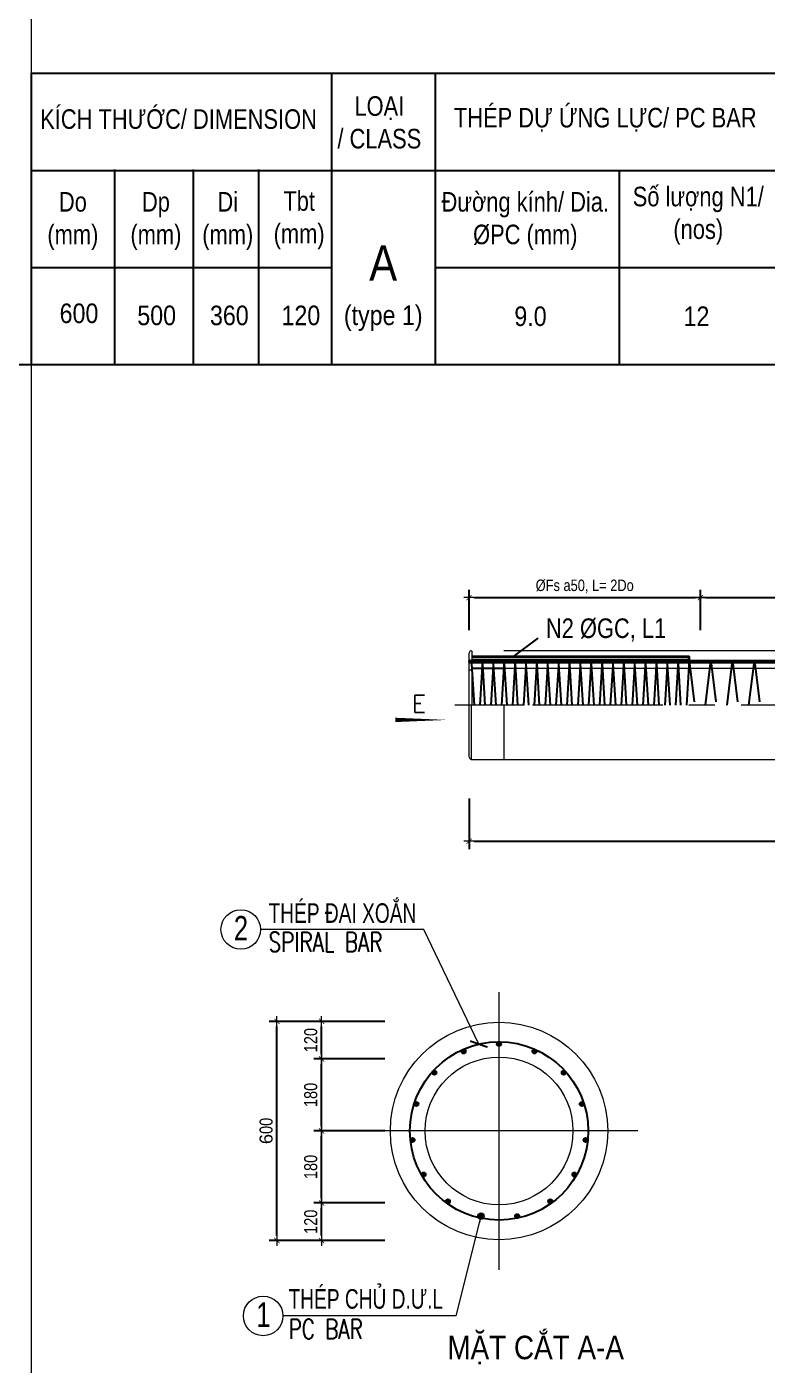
# Model space of a CAD drawing. Header units: millimetres. Extents: x -2123450 to -961021, y -260876 to 649159.
# Drawn here: x -1466968 to -1452777, y -4238 to 21407 of the extents above; entities that cross this region are included whole.
import ezdxf
from ezdxf.enums import TextEntityAlignment as Align

# ---------------------------------------------------------------- set-up
doc = ezdxf.new("R2010")
doc.units = ezdxf.units.MM
doc.header["$LTSCALE"] = 1000
doc.header["$MEASUREMENT"] = 0
doc.header["$PDMODE"] = 66
for name, pattern in [('CENTER2', [1.125, 0.75, -0.125, 0.125, -0.125]), ('CENTERX2', [4, 2.5, -0.5, 0.5, -0.5]), ('HIDDEN2', [4.7625, 3.175, -1.5875])]:
    doc.linetypes.add(name, pattern=pattern)
doc.layers.get('0').update_dxf_attribs({"linetype": 'CONTINUOUS'})
doc.layers.get('DEFPOINTS').update_dxf_attribs({"linetype": 'CONTINUOUS'})
for name, color, linetype, lineweight in [('1.NET BAO-F', 3, 'CONTINUOUS', 20), ('4.DIM-F', 1, 'CONTINUOUS', 15), ('NDC_S_AXIS', 5, 'CENTER2', 15), ('NDC_S_CONTINUOUS', 3, 'CONTINUOUS', 20), ('NDC_S_DIM', 1, 'CONTINUOUS', 9), ('NDC_S_ENG TEXT', 2, 'CONTINUOUS', 9), ('NDC_S_HATCH MATERIAL', 8, 'CONTINUOUS', 13), ('NDC_S_REBAR', 4, 'CONTINUOUS', 35), ('NDC_S_REBAR NO.', 7, 'CONTINUOUS', 20), ('NDC_S_REBAR SECTION', 6, 'CONTINUOUS', 25), ('NDC_S_STIRRUP', 2, 'CONTINUOUS', 25), ('NDC_S_VN TEXT', 7, 'CONTINUOUS', 9), ('netmanh', 6, 'CONTINUOUS', 15), ('Thep', 1, 'CONTINUOUS', 30)]:
    doc.layers.add(name, color=color, linetype=linetype, lineweight=lineweight)
doc.styles.add('Arial', font='arial.ttf')
doc.styles.add('NDC_ARIAL', font='arial.ttf', dxfattribs={"width": 0.8})
doc.styles.add('NDC_ROMANS', font='romans.shx', dxfattribs={"width": 0.8, "bigfont": 'vns.shx'})
doc.styles.get("Standard").update_dxf_attribs({"font": 'romans.shx', "bigfont": 'vns.shx'})
doc.styles.add('Vnsimli', font='vnsimli.shx', dxfattribs={"width": 0.65})
doc.dimstyles.new('D1-1(SC25)', dxfattribs={"dimscale": 25, "dimtxt": 2, "dimasz": 1.5, "dimexe": 1.5, "dimexo": 0, "dimgap": 0.5, "dimtad": 1, "dimdec": 0, "dimzin": 0, "dimdsep": 46, "dimtxsty": 'Vnsimli', "dimblk": 'ARCHTICK', "dimcen": 1, "dimdle": 1.5, "dimclrd": 256, "dimclre": 256, "dimclrt": 2, "dimadec": 0, "dimazin": 0, "dimtfac": 1, "dimtdec": 0, "dimtix": 1, "dimtmove": 2, "dimatfit": 2, "dimldrblk": 'ARCHTICK', "dimfxl": 1, "dimtolj": 1, "dimtzin": 0, "dimlwd": -1, "dimlwe": -1, "dimarcsym": 0})
doc.dimstyles.new('DIM', dxfattribs={"dimtxt": 0.03, "dimasz": 0.035, "dimexe": 0.03, "dimexo": 0.03, "dimgap": 0.005, "dimtad": 1, "dimdec": 0, "dimlfac": 10000, "dimzin": 0, "dimdsep": 46, "dimtxsty": 'NDC_ARIAL', "dimblk": 'DOTSMALL', "dimcen": 0.05, "dimclrd": 1, "dimclre": 1, "dimadec": 0, "dimazin": 0, "dimtfac": 1, "dimtdec": 0, "dimtofl": 0, "dimtmove": 0, "dimatfit": 3, "dimfxl": 0.03, "dimtolj": 1, "dimtzin": 0, "dimarcsym": 0})
doc.dimstyles.new('NDC_1-100', dxfattribs={"dimscale": 100, "dimtxt": 2.2, "dimasz": 1, "dimexe": 1.5, "dimexo": 2, "dimgap": 0.8, "dimtad": 1, "dimdec": 0, "dimdsep": 46, "dimtxsty": 'NDC_ARIAL', "dimblk": 'DIMMARK', "dimcen": 49999.938995, "dimdle": 1.5, "dimclrd": 1, "dimclre": 1, "dimclrt": 3, "dimadec": 0, "dimazin": 0, "dimtfac": 1, "dimtdec": 0, "dimtix": 1, "dimtmove": 2, "dimatfit": 3, "dimfxl": 1, "dimarcsym": 0})
doc.dimstyles.new('NDC_1-25(25)', dxfattribs={"dimscale": 100, "dimtxt": 2.5, "dimasz": 1, "dimexe": 1.5, "dimexo": 0, "dimgap": 0.8, "dimtad": 1, "dimdec": 0, "dimlfac": 0.25, "dimdsep": 46, "dimtxsty": 'NDC_ARIAL', "dimblk": 'DIMMARK', "dimcen": 49999.938995, "dimdle": 1.5, "dimclrd": 1, "dimclre": 1, "dimclrt": 3, "dimadec": 0, "dimazin": 0, "dimtfac": 1, "dimtdec": 0, "dimtix": 1, "dimtmove": 2, "dimatfit": 3, "dimfxl": 1, "dimarcsym": 0})

# ---------------------------------------------------------------- blocks, each defined once
blk = doc.blocks.new('DIMMARK')
at = {"layer": 'NDC_S_DIM', "color": 1}
blk.add_line((-1.5, 0), (1, 0), dxfattribs=at)
at = {"layer": 'NDC_S_DIM', "color": 2, "const_width": 0.15}
blk.add_lwpolyline([(-0.5, -0.5), (0.5, 0.5)], dxfattribs=at)
blk = doc.blocks.new('*D414')
at = {"layer": 'DEFPOINTS', "color": 0, "transparency": 16777216}
for p in [(-1454059, 10469), (-1458491, 9649), (-1454059, 9649)]:
    blk.add_point(p, dxfattribs=at)
at = {"layer": 'NDC_S_DIM', "color": 1, "lineweight": -2, "transparency": 16777216}
for p, q in [((-1458491, 9849), (-1458491, 10619)), ((-1454059, 9849), (-1454059, 10619)), ((-1458391, 10469), (-1454159, 10469))]:
    blk.add_line(p, q, dxfattribs=at)
at = {"layer": 'NDC_S_DIM', "color": 1, "lineweight": -2, "transparency": 16777216, "xscale": 100, "yscale": 100, "zscale": 100, "rotation": 180}
blk.add_blockref('DIMMARK', (-1458491, 10469), dxfattribs=at)
at = {"layer": 'NDC_S_DIM', "color": 1, "lineweight": -2, "transparency": 16777216, "xscale": 100, "yscale": 100, "zscale": 100}
blk.add_blockref('DIMMARK', (-1454059, 10469), dxfattribs=at)
at = {"layer": 'NDC_S_DIM', "color": 3, "transparency": 16777216, "insert": (-1456275, 10685), "char_height": 220, "attachment_point": 5, "style": 'NDC_ARIAL'}
blk.add_mtext('ØFs a50, L= 2Do', dxfattribs=at)
blk = doc.blocks.new('*D415')
at = {"layer": 'DEFPOINTS', "color": 0, "transparency": 16777216}
for p in [(-1426120, 10469), (-1454059, 9649), (-1426120, 9649)]:
    blk.add_point(p, dxfattribs=at)
at = {"layer": 'NDC_S_DIM', "color": 1, "lineweight": -2, "transparency": 16777216}
for p, q in [((-1454059, 9849), (-1454059, 10619)), ((-1426120, 9849), (-1426120, 10619)), ((-1453959, 10469), (-1426220, 10469))]:
    blk.add_line(p, q, dxfattribs=at)
at = {"layer": 'NDC_S_DIM', "color": 1, "lineweight": -2, "transparency": 16777216, "xscale": 100, "yscale": 100, "zscale": 100, "rotation": 180}
blk.add_blockref('DIMMARK', (-1454059, 10469), dxfattribs=at)
at = {"layer": 'NDC_S_DIM', "color": 1, "lineweight": -2, "transparency": 16777216, "xscale": 100, "yscale": 100, "zscale": 100}
blk.add_blockref('DIMMARK', (-1426120, 10469), dxfattribs=at)
at = {"layer": 'NDC_S_DIM', "color": 3, "transparency": 16777216, "insert": (-1440089, 10667), "char_height": 220, "attachment_point": 5, "style": 'NDC_ARIAL'}
blk.add_mtext('ØFs a100', dxfattribs=at)
blk = doc.blocks.new('*D417')
at = {"layer": 'DEFPOINTS', "color": 0, "transparency": 16777216}
for p in [(-1458491, 6820), (-1421724, 6820), (-1421724, 5802)]:
    blk.add_point(p, dxfattribs=at)
at = {"layer": 'NDC_S_DIM', "color": 1, "lineweight": -2, "transparency": 16777216}
for p, q in [((-1458491, 6620), (-1458491, 5652)), ((-1421724, 6620), (-1421724, 5652)), ((-1458391, 5802), (-1421824, 5802))]:
    blk.add_line(p, q, dxfattribs=at)
at = {"layer": 'NDC_S_DIM', "color": 1, "lineweight": -2, "transparency": 16777216, "xscale": 100, "yscale": 100, "zscale": 100, "rotation": 180}
blk.add_blockref('DIMMARK', (-1458491, 5802), dxfattribs=at)
at = {"layer": 'NDC_S_DIM', "color": 1, "lineweight": -2, "transparency": 16777216, "xscale": 100, "yscale": 100, "zscale": 100}
blk.add_blockref('DIMMARK', (-1421724, 5802), dxfattribs=at)
at = {"layer": 'NDC_S_DIM', "color": 3, "transparency": 16777216, "insert": (-1440108, 5992), "char_height": 220, "attachment_point": 5, "style": 'NDC_ARIAL'}
blk.add_mtext('L ', dxfattribs=at)
blk = doc.blocks.new('daucocmangxong 3.0 khong be tong')
at = {"layer": 'NDC_S_AXIS', "linetype": 'CENTERX2'}
blk.add_line((0.093, 0.25), (-0.2262, 0.25), dxfattribs=at)
at = {"layer": 'NDC_S_CONTINUOUS'}
for p, q in [((-0.148, 0.497), (-0.148, 0.4535)), ((-0.155, 0.4565), (-0.16, 0.4565)), ((-0.155, 0.4435), (-0.16, 0.4435)), ((-0.155, 0.4565), (-0.155, 0.4545)), ((-0.155, 0.4545), (-0.148, 0.4545)), ((-0.155, 0.4455), (-0.155, 0.4435)), ((-0.155, 0.4455), (-0.148, 0.4455)), ((-0.148, 0.4465), (-0.148, 0.25)), ((-0.148, 0.41), (-0.16, 0.41)), ((-0.15, 0.25), (-0.15, 0)), ((0, 0.25), (0, 0)), ((-0.15, 0), (0, 0))]:
    blk.add_line(p, q, dxfattribs=at)
blk.add_lwpolyline([(-0.15, 0.002), (-0.15, 0), (-0.153, 0), (-0.159, 0.012), (-0.16, 0.012), (-0.16, 0.488), (-0.159, 0.488), (-0.153, 0.5), (-0.15, 0.5), (-0.15, 0.497)], dxfattribs=at)
at = {"layer": 'NDC_S_REBAR'}
for p, q in [((-0.156, 0.4535), (0, 0.4535)), ((-0.156, 0.4465), (0, 0.4465))]:
    blk.add_line(p, q, dxfattribs=at)
at = {"layer": 'NDC_S_STIRRUP'}
blk.add_line((-0.148, 0.42), (0, 0.42), dxfattribs=at)
at = {"layer": 'netmanh'}
blk.add_arc((-0.148, 0.497), 0.003, 270, 0, dxfattribs=at)
at = {"layer": 'Thep'}
blk.add_ellipse((-0.1575, 0.4501), major_axis=(0, 0.0055), ratio=0.363902, start_param=5.391025, end_param=10.293338, dxfattribs=at)
blk = doc.blocks.new('thep gia cuong')
at = {"layer": 'NDC_S_REBAR'}
blk.add_lwpolyline([(0, -0.014), (1, -0.014), (1, 0), (0, 0)], dxfattribs=at)
blk = doc.blocks.new('_DotSmall')
at = {"color": 0, "linetype": 'ByBlock', "lineweight": 9, "const_width": 0.5}
blk.add_lwpolyline([(-0.0625, 0, 1), (0.0625, 0, 1)], format="xyb", close=True, dxfattribs=at)
blk = doc.blocks.new('MAT CAT 1-1')
at = {"layer": 'NDC_S_AXIS', "linetype": 'CENTERX2'}
for p, q in [((0, -0.3192), (0, 0.3192)), ((0.3192, 0), (-0.3192, 0))]:
    blk.add_line(p, q, dxfattribs=at)
at = {"layer": 'NDC_S_CONTINUOUS'}
for radius in [0.25, 0.17]:
    blk.add_circle((0, 0), radius, dxfattribs=at)
at = {"layer": 'NDC_S_STIRRUP', "ltscale": 0.01}
blk.add_circle((0, 0), 0.205, dxfattribs=at)
blk = doc.blocks.new('*D1069')
at = {"layer": 'DEFPOINTS', "color": 0, "transparency": 16777216}
for p in [(-1462173, 2351), (-1460103, 2351), (-1460103, -1849)]:
    blk.add_point(p, dxfattribs=at)
at = {"layer": 'NDC_S_DIM', "color": 1, "lineweight": -2, "transparency": 16777216}
for p, q in [((-1460103, 2351), (-1462323, 2351)), ((-1462173, -1749), (-1462173, 2251)), ((-1460103, -1849), (-1462323, -1849))]:
    blk.add_line(p, q, dxfattribs=at)
at = {"layer": 'NDC_S_DIM', "color": 1, "lineweight": -2, "transparency": 16777216, "xscale": 100, "yscale": 100, "zscale": 100}
for p, rotation in [((-1462173, 2351), 90), ((-1462173, -1849), 270)]:
    blk.add_blockref('DIMMARK', p, dxfattribs=dict(at, rotation=rotation))
at = {"layer": 'NDC_S_DIM', "color": 3, "lineweight": 100, "transparency": 16777216, "insert": (-1462380, 251), "char_height": 250, "attachment_point": 5, "rotation": 90, "style": 'NDC_ARIAL'}
blk.add_mtext('{\\W1;6}00', dxfattribs=at)
blk = doc.blocks.new('*D1070')
at = {"layer": 'DEFPOINTS', "color": 0, "transparency": 16777216}
for p in [(-1461318, -1129), (-1460103, -1129), (-1460103, -1849)]:
    blk.add_point(p, dxfattribs=at)
at = {"layer": 'NDC_S_DIM', "color": 1, "lineweight": -2, "transparency": 16777216}
for p, q in [((-1460103, -1129), (-1461468, -1129)), ((-1461318, -1749), (-1461318, -1229)), ((-1460103, -1849), (-1461468, -1849))]:
    blk.add_line(p, q, dxfattribs=at)
at = {"layer": 'NDC_S_DIM', "color": 1, "lineweight": -2, "transparency": 16777216, "xscale": 100, "yscale": 100, "zscale": 100}
for p, rotation in [((-1461318, -1129), 90), ((-1461318, -1849), 270)]:
    blk.add_blockref('DIMMARK', p, dxfattribs=dict(at, rotation=rotation))
at = {"layer": 'NDC_S_DIM', "color": 3, "lineweight": 100, "transparency": 16777216, "insert": (-1461525, -1489), "char_height": 250, "attachment_point": 5, "rotation": 90, "style": 'NDC_ARIAL'}
blk.add_mtext('120', dxfattribs=at)
blk = doc.blocks.new('*D1071')
at = {"layer": 'DEFPOINTS', "color": 0, "transparency": 16777216}
for p in [(-1461318, 251), (-1460103, 251), (-1460103, -1129)]:
    blk.add_point(p, dxfattribs=at)
at = {"layer": 'NDC_S_DIM', "color": 1, "lineweight": -2, "transparency": 16777216}
for p, q in [((-1460103, 251), (-1461468, 251)), ((-1461318, -1029), (-1461318, 151)), ((-1460103, -1129), (-1461468, -1129))]:
    blk.add_line(p, q, dxfattribs=at)
at = {"layer": 'NDC_S_DIM', "color": 1, "lineweight": -2, "transparency": 16777216, "xscale": 100, "yscale": 100, "zscale": 100}
for p, rotation in [((-1461318, 251), 90), ((-1461318, -1129), 270)]:
    blk.add_blockref('DIMMARK', p, dxfattribs=dict(at, rotation=rotation))
at = {"layer": 'NDC_S_DIM', "color": 3, "lineweight": 100, "transparency": 16777216, "insert": (-1461525, -439), "char_height": 250, "attachment_point": 5, "rotation": 90, "style": 'NDC_ARIAL'}
blk.add_mtext('180', dxfattribs=at)
blk = doc.blocks.new('*D1072')
at = {"layer": 'DEFPOINTS', "color": 0, "transparency": 16777216}
for p in [(-1461318, 1631), (-1460103, 1631), (-1460103, 251)]:
    blk.add_point(p, dxfattribs=at)
at = {"layer": 'NDC_S_DIM', "color": 1, "lineweight": -2, "transparency": 16777216}
for p, q in [((-1460103, 1631), (-1461468, 1631)), ((-1461318, 351), (-1461318, 1531)), ((-1460103, 251), (-1461468, 251))]:
    blk.add_line(p, q, dxfattribs=at)
at = {"layer": 'NDC_S_DIM', "color": 1, "lineweight": -2, "transparency": 16777216, "xscale": 100, "yscale": 100, "zscale": 100}
for p, rotation in [((-1461318, 1631), 90), ((-1461318, 251), 270)]:
    blk.add_blockref('DIMMARK', p, dxfattribs=dict(at, rotation=rotation))
at = {"layer": 'NDC_S_DIM', "color": 3, "lineweight": 100, "transparency": 16777216, "insert": (-1461525, 941), "char_height": 250, "attachment_point": 5, "rotation": 90, "style": 'NDC_ARIAL'}
blk.add_mtext('180', dxfattribs=at)
blk = doc.blocks.new('*D1073')
at = {"layer": 'DEFPOINTS', "color": 0, "transparency": 16777216}
for p in [(-1461318, 2351), (-1460103, 2351), (-1460103, 1631)]:
    blk.add_point(p, dxfattribs=at)
at = {"layer": 'NDC_S_DIM', "color": 1, "lineweight": -2, "transparency": 16777216}
for p, q in [((-1460103, 2351), (-1461468, 2351)), ((-1461318, 1731), (-1461318, 2251)), ((-1460103, 1631), (-1461468, 1631))]:
    blk.add_line(p, q, dxfattribs=at)
at = {"layer": 'NDC_S_DIM', "color": 1, "lineweight": -2, "transparency": 16777216, "xscale": 100, "yscale": 100, "zscale": 100}
for p, rotation in [((-1461318, 2351), 90), ((-1461318, 1631), 270)]:
    blk.add_blockref('DIMMARK', p, dxfattribs=dict(at, rotation=rotation))
at = {"layer": 'NDC_S_DIM', "color": 3, "lineweight": 100, "transparency": 16777216, "insert": (-1461525, 1991), "char_height": 250, "attachment_point": 5, "rotation": 90, "style": 'NDC_ARIAL'}
blk.add_mtext('120', dxfattribs=at)
blk = doc.blocks.new('_ArchTick')
at = {"color": 0, "linetype": 'ByBlock', "lineweight": 0, "const_width": 0.15}
blk.add_lwpolyline([(-0.5, -0.5), (0.5, 0.5)], dxfattribs=at)
blk = doc.blocks.new('*U1067')
at = {"layer": 'NDC_S_HATCH MATERIAL'}
h = blk.add_hatch(color=256, dxfattribs=at)
h.dxf.hatch_style = 1
edge = h.paths.add_edge_path()
edge.add_arc((0, 0), 40, 0, 360)
at = {"layer": 'NDC_S_REBAR SECTION'}
blk.add_circle((0, 0), 40, dxfattribs=at)
blk = doc.blocks.new('*U1068')
at = {"layer": 'NDC_S_REBAR SECTION', "color": 0, "linetype": 'ByBlock', "lineweight": -2, "transparency": 16777216}
blk.add_blockref('*U1067', (-1628077, 260064), dxfattribs=at)
for p, rotation in [((-1628756, 259920), 24), ((-1627398, 259920), 336.0000000000001), ((-1629317, 259512), 48.00000000000002), ((-1626837, 259512), 312), ((-1629664, 258912), 72), ((-1626490, 258912), 288.0000000000001), ((-1629736, 258222), 96), ((-1626418, 258222), 264), ((-1629522, 257562), 120), ((-1626632, 257562), 240), ((-1629058, 257046), 144), ((-1627096, 257046), 216), ((-1628424, 256764), 168.0000000000001), ((-1627730, 256764), 192)]:
    blk.add_blockref('*U1067', p, dxfattribs=dict(at, rotation=rotation))

msp = doc.modelspace()

# ---------------------------------------------------------------- linework, layer by layer
for p, q in [((-1466881.82, 20516.11), (-1466881.82, 14935.75)), ((-1466881.82, 20516.11), (-1414434.86, 20516.11)), ((-1461126.41, 20516.11), (-1461126.41, 14935.75)), ((-1459143.84, 20516.11), (-1459143.84, 14935.75)), ((-1466881.82, 18655.99), (-1414434.86, 18655.99)), ((-1465284.56, 18671.49), (-1465284.56, 14951.25)), ((-1463781.29, 18671.49), (-1463781.29, 14951.25)), ((-1462524.7, 18671.49), (-1462524.7, 14951.25)), ((-1455616.1, 18655.99), (-1455616.1, 14935.75)), ((-1466881.82, 16795.87), (-1461126.41, 16795.87)), ((-1459143.84, 16795.87), (-1414434.86, 16795.87)), ((-1485291.88, 14935.75), (-1414434.86, 14935.75)), ((-1466881.82, 14935.75), (-1414434.86, 14935.75))]:
    msp.add_line(p, q)
at = {"layer": '4.DIM-F'}
for centre in [(-1462867.34, 4110.09), (-1462436.63, -3293.52)]:
    msp.add_circle(centre, 378.96, dxfattribs=at)
at = {"layer": 'NDC_S_AXIS', "linetype": 'CENTERX2'}
msp.add_line((-1422778.63, 8411.68), (-1457436.68, 8411.68), dxfattribs=at)
at = {"layer": 'NDC_S_CONTINUOUS'}
for p, q in [((-1466881.82, 58213.47), (-1466881.82, -22517.82)), ((-1457824.32, 9453.34), (-1422390.99, 9453.34)), ((-1457824.32, 9120.01), (-1422390.99, 9120.01)), ((-1457824.32, 7370.01), (-1422390.99, 7370.01))]:
    msp.add_line(p, q, dxfattribs=at)
at = {"layer": 'NDC_S_HATCH MATERIAL'}
msp.add_lwpolyline([(-1459906.36, 8126.48, 83.33, 16.67, 0), (-1459113.53, 8126.48, 416.67, 0, 0), (-1458953.49, 8126.48, 0, 0, 0)], format="xyseb", dxfattribs=at)
at = {"layer": 'NDC_S_REBAR'}
for p, q in [((-1457824.32, 9259.59), (-1422390.99, 9259.59)), ((-1457824.32, 9230.43), (-1422390.99, 9230.43))]:
    msp.add_line(p, q, dxfattribs=at)
at = {"layer": 'NDC_S_STIRRUP', "linetype": 'HIDDEN2', "ltscale": 0.25}
for p, q in [((-1458388.91, 8411.68), (-1458440.99, 9259.59)), ((-1458180.57, 8411.68), (-1458232.66, 9259.59)), ((-1457972.24, 8411.68), (-1458024.32, 9259.59)), ((-1457763.91, 8411.68), (-1457815.99, 9259.59)), ((-1457555.57, 8411.68), (-1457607.66, 9259.59)), ((-1457347.24, 8411.68), (-1457399.32, 9259.59)), ((-1457138.91, 8411.68), (-1457190.99, 9259.59)), ((-1456930.57, 8411.68), (-1456982.66, 9259.59)), ((-1456722.24, 8411.68), (-1456774.32, 9259.59)), ((-1456513.91, 8411.68), (-1456565.99, 9259.59)), ((-1456305.57, 8411.68), (-1456357.66, 9259.59)), ((-1456097.24, 8411.68), (-1456149.32, 9259.59)), ((-1455888.91, 8411.68), (-1455940.99, 9259.59)), ((-1455680.57, 8411.68), (-1455732.66, 9259.59)), ((-1455472.24, 8411.68), (-1455524.32, 9259.59)), ((-1455263.91, 8411.68), (-1455315.99, 9259.59)), ((-1455055.57, 8411.68), (-1455107.66, 9259.59)), ((-1454847.24, 8411.68), (-1454899.32, 9259.59)), ((-1454638.91, 8411.68), (-1454690.99, 9259.59)), ((-1454430.57, 8411.68), (-1454482.66, 9259.59)), ((-1454274.32, 9259.59), (-1454170.16, 8411.68)), ((-1453857.66, 9259.59), (-1453753.49, 8411.68)), ((-1453440.99, 9259.59), (-1453336.82, 8411.68)), ((-1453024.32, 9259.59), (-1452920.16, 8411.68))]:
    msp.add_line(p, q, dxfattribs=at)
at = {"layer": 'NDC_S_STIRRUP'}
for p, q in [((-1458232.66, 9259.59), (-1458284.74, 8411.68)), ((-1458024.32, 9259.59), (-1458076.41, 8411.68)), ((-1457815.99, 9259.59), (-1457868.07, 8411.68)), ((-1457607.66, 9259.59), (-1457659.74, 8411.68)), ((-1457399.32, 9259.59), (-1457451.41, 8411.68)), ((-1457190.99, 9259.59), (-1457243.07, 8411.68)), ((-1456982.66, 9259.59), (-1457034.74, 8411.68)), ((-1456774.32, 9259.59), (-1456826.41, 8411.68)), ((-1456565.99, 9259.59), (-1456618.07, 8411.68)), ((-1456357.66, 9259.59), (-1456409.74, 8411.68)), ((-1456149.32, 9259.59), (-1456201.41, 8411.68)), ((-1455940.99, 9259.59), (-1455993.07, 8411.68)), ((-1455732.66, 9259.59), (-1455784.74, 8411.68)), ((-1455524.32, 9259.59), (-1455576.41, 8411.68)), ((-1455315.99, 9259.59), (-1455368.07, 8411.68)), ((-1455107.66, 9259.59), (-1455159.74, 8411.68)), ((-1454899.32, 9259.59), (-1454951.41, 8411.68)), ((-1454690.99, 9259.59), (-1454743.07, 8411.68)), ((-1454482.66, 9259.59), (-1454534.74, 8411.68)), ((-1454274.32, 9259.59), (-1454326.41, 8411.68)), ((-1453961.82, 8411.68), (-1453857.66, 9259.59)), ((-1453545.16, 8411.68), (-1453440.99, 9259.59)), ((-1453128.49, 8411.68), (-1453024.32, 9259.59))]:
    msp.add_line(p, q, dxfattribs=at)

# ---------------------------------------------------------------- block references
at = {"layer": '1.NET BAO-F', "xscale": 8333.333335864481, "yscale": 8333.333335864481, "zscale": 8333.333335864481}
msp.add_blockref('MAT CAT 1-1', (-1457916.59, 250.86), dxfattribs=at)
at = {"layer": 'NDC_S_HATCH MATERIAL', "xscale": 4166.666667932241, "yscale": 4166.666667932241, "zscale": 4166.666667932241}
for name, p in [('daucocmangxong 3.0 khong be tong', (-1457824.32, 7370.01)), ('thep gia cuong', (-1458440.99, 9336.82))]:
    msp.add_blockref(name, p, dxfattribs=at)
at = {"layer": 'NDC_S_REBAR SECTION', "color": 1}
msp.add_blockref('*U1068', (170160.47, -258145.15), dxfattribs=at)

# ---------------------------------------------------------------- texts
at = {"layer": 'NDC_S_ENG TEXT', "style": 'NDC_ROMANS', "width": 0.75}
for s, p in [('SPIRAL BAR', (-1462334.19, 3682.31)), ('PC BAR', (-1461950.92, -3732.61))]:
    msp.add_text(s, height=375, dxfattribs=at).set_placement(p)
at = {"layer": 'NDC_S_REBAR NO.', "style": 'Arial', "width": 0.75}
for s, p in [('2', (-1462998.94, 3901.23)), ('1', (-1462570.03, -3502.38))]:
    msp.add_text(s, height=468.75, dxfattribs=at).set_placement(p)
at = {"layer": 'NDC_S_VN TEXT', "style": 'NDC_ARIAL', "width": 0.85}
for s, height, p in [('A', 675, (-1460137.66, 16543.34)), ('600', 375, (-1465966.74, 15730.03)), ('500', 375, (-1464478.18, 15689.34)), ('360', 375, (-1463085.69, 15689.34)), ('120', 375, (-1461715.02, 15689.34)), ('(type 1)', 375, (-1460136.14, 15692.46)), ('9.0', 375, (-1457314.47, 15673.83)), ('12', 375, (-1454133.29, 15673.83))]:
    msp.add_text(s, height=height, dxfattribs=at).set_placement(p, align=Align.CENTER)
at = {"layer": 'NDC_S_VN TEXT'}
msp.add_text('E', height=333.33, dxfattribs=at).set_placement((-1459586.9, 8266.36))
at = {"layer": 'NDC_S_VN TEXT', "style": 'Arial', "width": 0.7}
for s, p in [('THÉP ĐAI XOẮN', (-1462334.19, 4237.88)), ('THÉP CHỦ D.Ư.L', (-1461950.92, -3154.43))]:
    msp.add_text(s, height=375, dxfattribs=at).set_placement(p)
at = {"layer": 'NDC_S_VN TEXT', "lineweight": 70, "style": 'NDC_ARIAL', "width": 0.85}
msp.add_text('MẶT CẮT A-A', height=450, dxfattribs=at).set_placement((-1458907.5, -4122.48))
at = {"layer": 'NDC_S_VN TEXT', "char_height": 375, "attachment_point": 2, "style": 'NDC_ARIAL'}
for s, width, insert in [('LOẠI\\P/ CLASS', 2616.0412, (-1460211.08, 20076.08)), ('KÍCH THƯỚC/ DIMENSION', 8486.5621, (-1464059.26, 19826.41)), ('THÉP DỰ ỨNG LỰC/ PC BAR', 9688.8946, (-1455881.14, 19853)), ('Do\\P(mm)', 0.1943, (-1466084.21, 18240.98)), ('Dp\\P(mm)', 0.1943, (-1464492.51, 18240.98)), ('Di\\P(mm)', 0.1943, (-1463115.84, 18240.98)), ('Tbt\\P(mm)', 0.1943, (-1461747.65, 18256.48)), ('Đường kính/ Dia.\\P{\\A1;ØPC} (mm)', 4776.252, (-1457413.79, 18240.98)), ('Số lượng N1/\\P(nos)', 3446.092, (-1454099.13, 18342.18))]:
    msp.add_mtext_dynamic_manual_height_columns(s, width=width, gutter_width=0.37, heights=[0], dxfattribs=dict(at, insert=insert))
at = {"layer": 'NDC_S_VN TEXT', "insert": (-1457018.64, 10071), "char_height": 375, "attachment_point": 1, "style": 'NDC_ARIAL'}
msp.add_mtext('\\A1;N2 ØGC, L1', dxfattribs=at)

# ---------------------------------------------------------------- dimensions: what is measured, and where the dimension line sits
at = {"layer": 'NDC_S_DIM'}
for base, p1, p2, text, picture, middle in [((-1454058.59, 10468.78), (-1458490.99, 9649.25), (-1454058.59, 9649.25), 'ØFs a50, L= 2Do', '*D414', (-1456274.79, 10684.6)), ((-1426120.28, 10468.78), (-1454058.59, 9649.25), (-1426120.28, 9649.25), 'ØFs a100', '*D415', (-1440089.44, 10667.26)), ((-1421724.32, 5802), (-1458490.99, 6820.01), (-1421724.32, 6820.01), 'L ', '*D417', (-1440107.66, 5992))]:
    dim = msp.add_linear_dim(base=base, p1=p1, p2=p2, text=text, dimstyle='NDC_1-100', dxfattribs=at)
    dim.commit()
    dim.dimension.update_dxf_attribs({"geometry": picture, "text_midpoint": middle})
at = {"layer": 'NDC_S_DIM', "lineweight": 100}
for base, p1, p2, text, picture, middle in [((-1462172.73, 2350.86), (-1460102.73, -1849.14), (-1460102.73, 2350.86), '{\\W1;6}00', '*D1069', (-1462380.38, 250.86)), ((-1461317.73, 2350.86), (-1460102.73, 1630.86), (-1460102.73, 2350.86), '120', '*D1073', (-1461525.38, 1990.86)), ((-1461317.73, 1630.86), (-1460102.73, 250.86), (-1460102.73, 1630.86), '180', '*D1072', (-1461525.38, 940.86)), ((-1461317.73, 250.86), (-1460102.73, -1129.14), (-1460102.73, 250.86), '180', '*D1071', (-1461525.38, -439.14)), ((-1461317.73, -1129.14), (-1460102.73, -1849.14), (-1460102.73, -1129.14), '120', '*D1070', (-1461525.38, -1489.14))]:
    dim = msp.add_linear_dim(base=base, p1=p1, p2=p2, angle=90, text=text, dimstyle='NDC_1-25(25)', dxfattribs=at)
    dim.commit()
    dim.dimension.update_dxf_attribs({"geometry": picture, "text_midpoint": middle})

# ---------------------------------------------------------------- leaders
at = {"layer": '4.DIM-F'}
for points, override in [([(-1458303.41, 1914.82), (-1459358.37, 4110.09), (-1462488.38, 4110.09)], {"dimasz": 10}), ([(-1458263.11, -1379.39), (-1458743.64, -3293.52), (-1462057.67, -3293.52)], {"dimasz": 5, "dimldrblk": 'Origin'})]:
    msp.add_leader(points, dimstyle='D1-1(SC25)', override=override, dxfattribs=at)
at = {"layer": 'NDC_S_VN TEXT', "annotation_type": 0, "has_hookline": 1, "hookline_direction": 0, "text_width": 2197}
msp.add_leader([(-1457645.92, 9336.82), (-1457166.91, 9694.9), (-1457166.87, 9694.9)], dimstyle='DIM', override={"dimgap": 0.005, "dimtad": 0}, dxfattribs=at)

doc.saveas('drawing.dxf')
